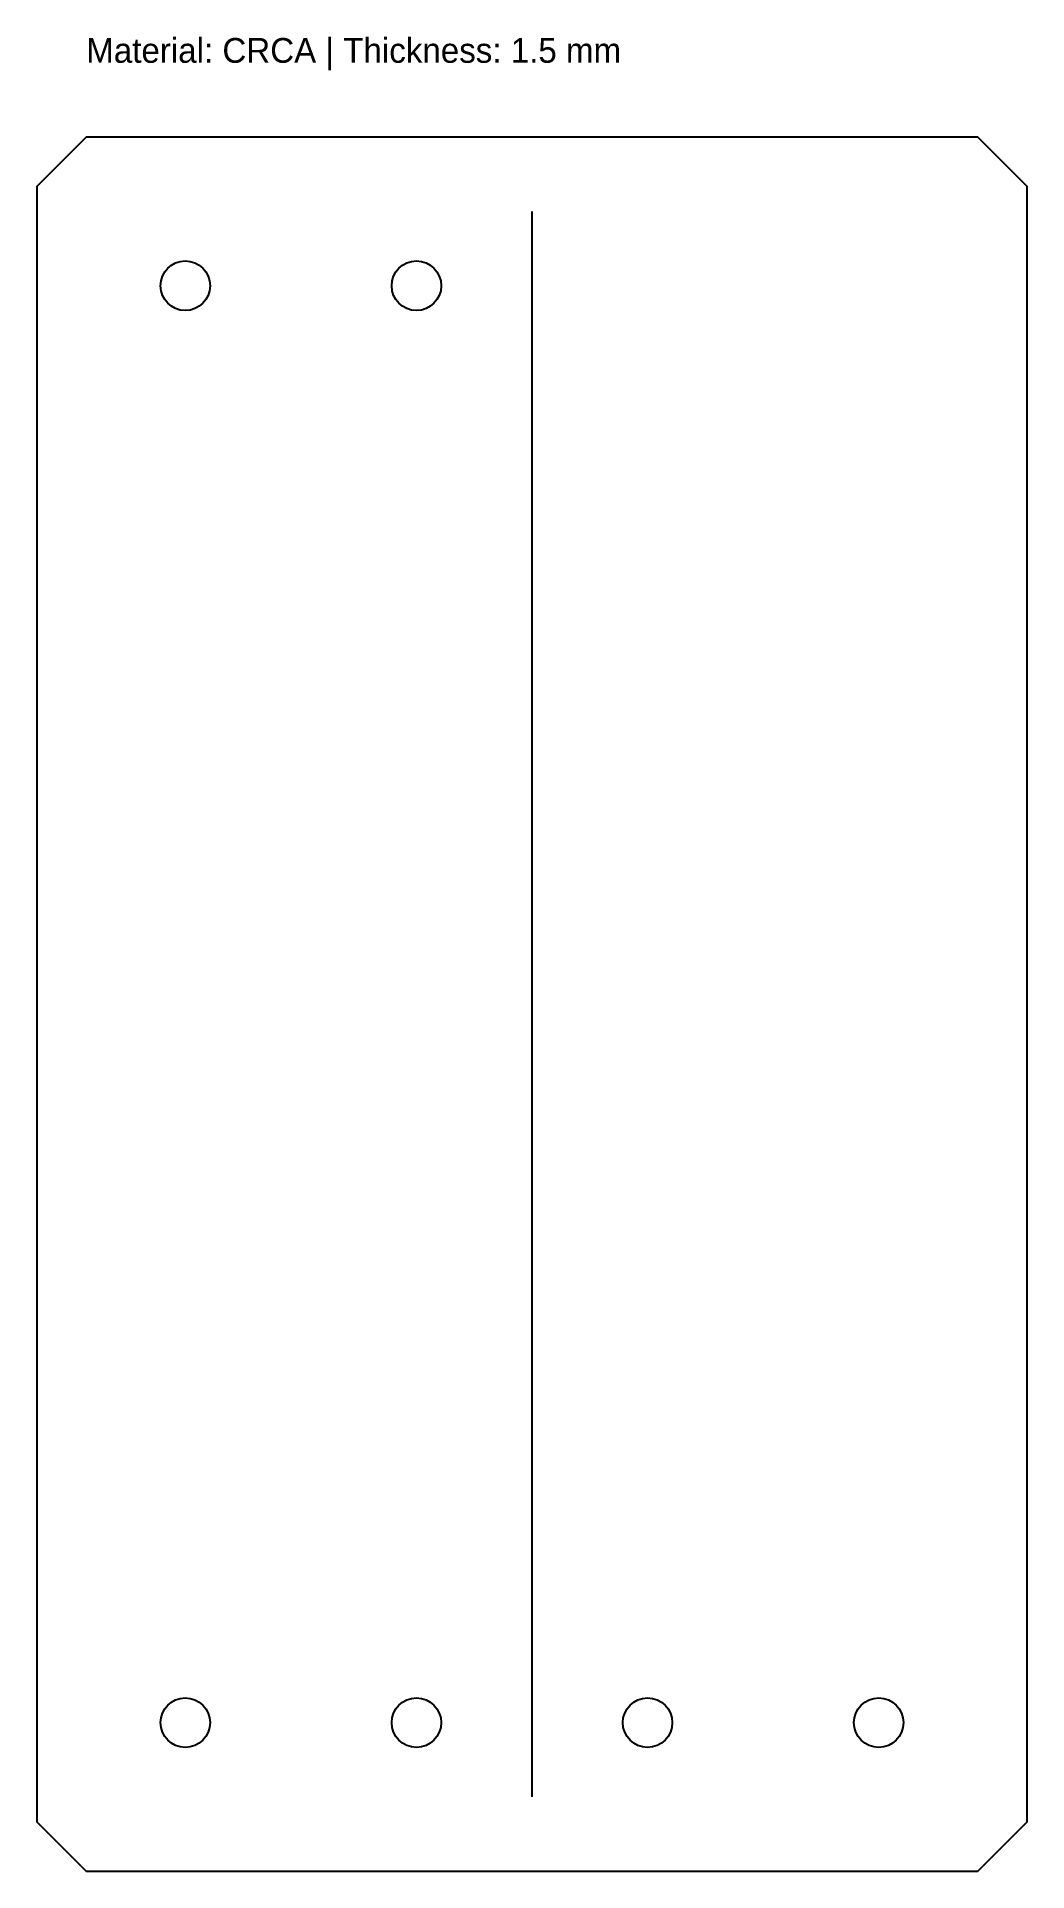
# Model space of a CAD drawing. Header units: metres. Extents: x 0 to 200, y 0 to 370.
import ezdxf

# ---------------------------------------------------------------- set-up
doc = ezdxf.new("R2010")
doc.units = ezdxf.units.M

msp = doc.modelspace()

# ---------------------------------------------------------------- linework, layer by layer
msp.add_lwpolyline([(10, 0), (190, 0), (200, 10), (200, 340), (190, 350), (10, 350), (0, 340), (0, 10)], close=True)
for centre in [(30, 320), (76.67, 320), (30, 30), (76.67, 30), (123.33, 30), (170, 30)]:
    msp.add_circle(centre, 5)
at = {"layer": 'CONTINUOUS'}
msp.add_line((100, 15), (100, 335), dxfattribs=at)

# ---------------------------------------------------------------- texts
at = {"layer": 'NOTES'}
msp.add_text('Material: CRCA | Thickness: 1.5 mm', height=5, dxfattribs=at).set_placement((10, 365))

doc.saveas('drawing.dxf')
